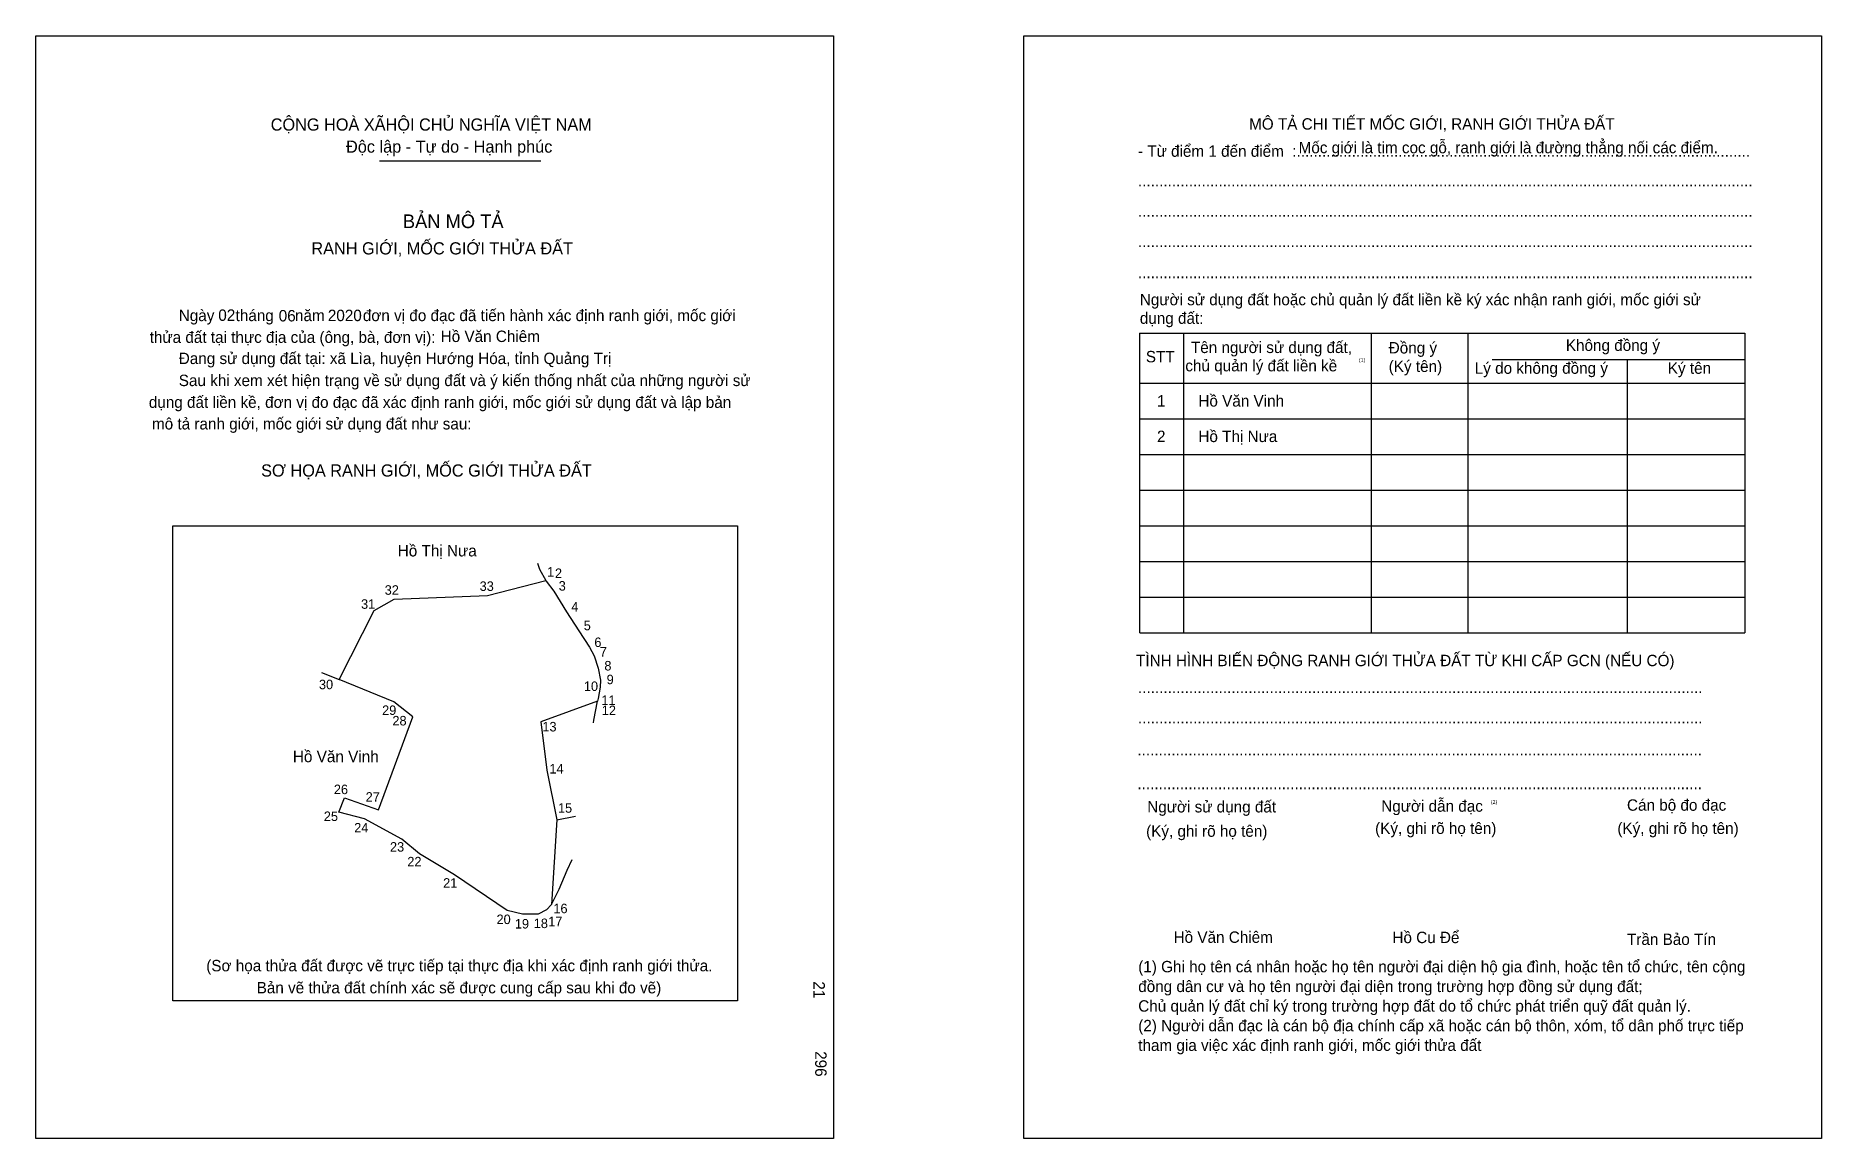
# Model space of a CAD drawing. Extents: x 547247 to 548494, y 1820877 to 1821647.
import ezdxf

# ---------------------------------------------------------------- set-up
doc = ezdxf.new("R2010")
doc.units = 0
for name, color, linetype in [('bmtKhungInTrang1', 7, 'Continuous'), ('bmtKhungInTrang2', 7, 'Continuous'), ('bmtNoiDung', 7, 'Continuous'), ('bmtTemplate', 7, 'Continuous'), ('CanhThua', 7, 'Continuous'), ('RauThua', 7, 'Continuous'), ('SoHieuDinhThua', 7, 'Continuous'), ('TenChuLanCan', 7, 'Continuous')]:
    doc.layers.add(name, color=color, linetype=linetype)

msp = doc.modelspace()

# ---------------------------------------------------------------- linework, layer by layer
at = {"layer": 'bmtKhungInTrang1'}
msp.add_lwpolyline([(547247.2, 1821647.1), (547804.2, 1821647.1), (547804.2, 1820876.7), (547247.2, 1820876.7)], close=True, dxfattribs=at)
at = {"layer": 'bmtKhungInTrang2'}
msp.add_lwpolyline([(547937.1, 1821647.1), (548494.1, 1821647.1), (548494.1, 1820876.7), (547937.1, 1820876.7)], close=True, dxfattribs=at)
at = {"layer": 'bmtTemplate'}
for p, q in [((547487.2, 1821559.8), (547599.9, 1821559.8)), ((548048.8, 1821439.3), (548048.8, 1821229.9)), ((548179.8, 1821439.3), (548179.8, 1821229.9)), ((548247.2, 1821439.6), (548247.2, 1821229.9)), ((548440.7, 1821439.3), (548440.7, 1821229.9)), ((548264.3, 1821420.9), (548440.7, 1821420.9)), ((548018.2, 1821404.4), (548440.7, 1821404.4)), ((548018.2, 1821379.5), (548440.7, 1821379.5)), ((548018.2, 1821354.6), (548440.7, 1821354.6)), ((548018.2, 1821329.6), (548440.7, 1821329.6)), ((548018.2, 1821304.7), (548440.7, 1821304.7)), ((548018.2, 1821279.8), (548440.7, 1821279.8)), ((548018.2, 1821254.8), (548440.7, 1821254.8)), ((548018.2, 1821229.9), (548440.7, 1821229.9))]:
    msp.add_line(p, q, dxfattribs=at)
for points in [[(548018, 1821439.3), (548440.7, 1821439.3)], [(548018, 1821439.3), (548018, 1821229.9)], [(548358.5, 1821420.6), (548358.5, 1821229.9)]]:
    msp.add_lwpolyline(points, dxfattribs=at)
msp.add_lwpolyline([(547343, 1820972.7), (547343, 1821304.7), (547737.2, 1821304.7), (547737.2, 1820972.7)], close=True, dxfattribs=at)
at = {"layer": 'CanhThua'}
for p, q in [((547497.4, 1821253.5), (547562.7, 1821256)), ((547562.7, 1821256), (547603.5, 1821266.4)), ((547603.5, 1821266.4), (547603.7, 1821266)), ((547603.7, 1821266), (547609, 1821259)), ((547609, 1821259), (547617.9, 1821244.6)), ((547459.1, 1821197.3), (547483.5, 1821245.5)), ((547483.5, 1821245.5), (547497.4, 1821253.5)), ((547617.9, 1821244.6), (547626.4, 1821231.4)), ((547626.4, 1821231.4), (547633.9, 1821219.9)), ((547633.9, 1821219.9), (547637.2, 1821213.9)), ((547637.2, 1821213.9), (547640, 1821205.3)), ((547640, 1821205.3), (547641.6, 1821196.8)), ((547497.2, 1821181.6), (547459.1, 1821197.3)), ((547641.6, 1821196.8), (547641.3, 1821191.9)), ((547510.5, 1821171.2), (547497.2, 1821181.6)), ((547639.6, 1821182.2), (547599.9, 1821167.8)), ((547640, 1821184.1), (547639.6, 1821182.2)), ((547641.3, 1821191.9), (547640, 1821184.1)), ((547486.5, 1821106.2), (547510.5, 1821171.2)), ((547599.9, 1821167.8), (547604.1, 1821133.9)), ((547604.1, 1821133.9), (547611, 1821099.2)), ((547458.9, 1821104.7), (547462.9, 1821114.5)), ((547462.9, 1821114.5), (547486.5, 1821106.2)), ((547476.8, 1821099.9), (547458.9, 1821104.7)), ((547502.9, 1821085.8), (547476.8, 1821099.9)), ((547611, 1821099.2), (547607.4, 1821040)), ((547515.2, 1821075.5), (547502.9, 1821085.8)), ((547539.6, 1821060.7), (547515.2, 1821075.5)), ((547576.4, 1821035.9), (547539.6, 1821060.7)), ((547587.2, 1821033.3), (547576.4, 1821035.9)), ((547598.1, 1821033.4), (547587.2, 1821033.3)), ((547603.9, 1821036.3), (547598.1, 1821033.4)), ((547607.4, 1821040), (547603.9, 1821036.3))]:
    msp.add_line(p, q, dxfattribs=at)
at = {"layer": 'RauThua'}
for p, q in [((547597.5, 1821278.6), (547599.1, 1821274.3)), ((547599.1, 1821274.3), (547603.5, 1821266.4)), ((547446.8, 1821202.3), (547459.1, 1821197.3)), ((547636.9, 1821168.9), (547639.6, 1821182.2)), ((547636.7, 1821167), (547636.9, 1821168.9)), ((547611, 1821099.2), (547624.1, 1821101.9)), ((547611, 1821099.2), (547624.1, 1821101.9)), ((547618.3, 1821064), (547621.9, 1821071.6)), ((547612.7, 1821050.7), (547618.3, 1821064)), ((547607.4, 1821040), (547612.7, 1821050.7)), ((547607.4, 1821040), (547607.4, 1821040))]:
    msp.add_line(p, q, dxfattribs=at)

# ---------------------------------------------------------------- texts
at = {"layer": 'bmtNoiDung'}
for s, p in [('02', (547374.7, 1821447.9)), ('06', (547416.9, 1821447.5)), ('2020', (547451.2, 1821447.7)), ('Hồ Văn Chiêm', (547530, 1821433.1)), ('1', (548030.2, 1821388)), ('Hồ Văn Vinh ', (548059.1, 1821388)), ('2', (548030.2, 1821363.2)), ('Hồ Thị Nưa ', (548059.1, 1821363.2)), ('Hồ Văn Chiêm', (548041.8, 1821013.3))]:
    msp.add_text(s, height=7.97, dxfattribs=at).set_placement(p)
for s, p in [('21', (547790.3, 1820986.4)), ('296', (547791.5, 1820937.6))]:
    msp.add_text(s, height=7.97, rotation=270, dxfattribs=at).set_placement(p)
at = {"layer": 'bmtTemplate'}
for s, height, p in [('CỘNG HOÀ XÃHỘI CHỦ NGHĨA VIỆT NAM', 8.501, (547411.3, 1821580.8)), ('MÔ TẢ CHI TIẾT MỐC GIỚI, RANH GIỚI THỬA ĐẤT', 7.967, (548094.5, 1821581.5)), ('Độc lập - Tự do - Hạnh phúc', 8.501, (547463.9, 1821565.4)), ('- Từ điểm 1 đến điểm  :...........................................................................................................', 7.9669, (548016.9, 1821562.5)), ('Mốc giới là tim cọc gỗ, ranh giới là đường thẳng nối các điểm.', 7.967, (548129.1, 1821565)), ('.................................................................................................................................................', 7.9669, (548016.9, 1821541.8)), ('BẢN MÔ TẢ', 9.56, (547503.6, 1821512.7)), ('.................................................................................................................................................', 7.9669, (548016.9, 1821520.6)), ('RANH GIỚI, MỐC GIỚI THỬA ĐẤT', 8.501, (547439.7, 1821494.3)), ('.................................................................................................................................................', 7.9669, (548016.9, 1821499.4)), ('.................................................................................................................................................', 7.9669, (548016.9, 1821477.7)), ('Người sử dụng đất hoặc chủ quản lý đất liền kề ký xác nhận ranh giới, mốc giới sử', 7.967, (548018.2, 1821458.8)), ('Ngày     tháng     năm         đơn vị đo đạc đã tiến hành xác định ranh giới, mốc giới ', 7.97, (547347.1, 1821447.7)), ('dụng đất:', 7.97, (548018.2, 1821445.8)), ('thửa đất tại thực địa của (ông, bà, đơn vị):', 7.97, (547326.8, 1821432.5)), ('Tên người sử dụng đất,', 7.967, (548053.9, 1821425.4)), ('Đồng ý', 7.97, (548192, 1821425.1)), ('Không đồng ý', 7.967, (548315.7, 1821426.9)), ('Đang sử dụng đất tại: xã Lìa, huyện Hướng Hóa, tỉnh Quảng Trị', 7.97, (547347.1, 1821417.7)), ('STT', 7.97, (548022.4, 1821418.9)), ('chủ quản lý đất liền kề', 7.967, (548050, 1821412.6)), ('(1)', 2.66, (548171.2, 1821419.2)), ('(Ký tên)', 7.97, (548192, 1821412.2)), ('Lý do không đồng ý', 7.967, (548252.1, 1821410.9)), ('Ký tên', 7.97, (548386.9, 1821410.9)), ('Sau khi xem xét hiện trạng về sử dụng đất và ý kiến thống nhất của những người sử ', 7.97, (547347.1, 1821402.3)), ('dụng đất liền kề, đơn vị đo đạc đã xác định ranh giới, mốc giới sử dụng đất và lập bản', 7.97, (547326.2, 1821387.1)), ('mô tả ranh giới, mốc giới sử dụng đất như sau:', 7.97, (547328.4, 1821372)), ('SƠ HỌA RANH GIỚI, MỐC GIỚI THỬA ĐẤT', 8.501, (547404.6, 1821339.1)), ('TÌNH HÌNH BIẾN ĐỘNG RANH GIỚI THỬA ĐẤT TỪ KHI CẤP GCN (NẾU CÓ)', 7.967, (548015.6, 1821206.6)), ('.....................................................................................................................................', 7.9788, (548016.9, 1821187.9)), ('.....................................................................................................................................', 7.9788, (548016.9, 1821166.7)), ('.....................................................................................................................................', 7.9788, (548016.5, 1821144.3)), ('.....................................................................................................................................', 7.9788, (548016.5, 1821120.6)), ('Người sử dụng đất', 7.967, (548023.4, 1821104.4)), ('Người dẫn đạc', 7.967, (548186.8, 1821104.9)), ('(2)', 2.66, (548263.3, 1821110.4)), ('Cán bộ đo đạc', 7.967, (548358.4, 1821105.6)), ('(Ký, ghi rõ họ tên)', 7.967, (548022.6, 1821087.4)), ('(Ký, ghi rõ họ tên)', 7.967, (548182.5, 1821089.4)), ('(Ký, ghi rõ họ tên)', 7.967, (548351.7, 1821089.4)), ('Hồ Cu Để', 7.97, (548194.6, 1821013.1)), ('Trần Bảo Tín', 7.967, (548358.4, 1821011.8)), ('(Sơ họa thửa đất được vẽ trực tiếp tại thực địa khi xác định ranh giới thửa.', 7.97, (547366.3, 1820993.4)), ('(1) Ghi họ tên cá nhân hoặc họ tên người đại diện hộ gia đình, hoặc tên tổ chức, tên cộng', 7.967, (548017.1, 1820992.7)), ('Bản vẽ thửa đất chính xác sẽ được cung cấp sau khi đo vẽ)', 7.97, (547401.5, 1820978)), ('đồng dân cư và họ tên người đại diện trong trường hợp đồng sử dụng đất;', 7.967, (548017.1, 1820978.9)), ('Chủ quản lý đất chỉ ký trong trường hợp đất do tổ chức phát triển quỹ đất quản lý.', 7.967, (548017.1, 1820965.2)), ('(2) Người dẫn đạc là cán bộ địa chính cấp xã hoặc cán bộ thôn, xóm, tổ dân phố trực tiếp', 7.967, (548017.1, 1820951.5)), ('tham gia việc xác định ranh giới, mốc giới thửa đất', 7.967, (548017.1, 1820937.8))]:
    msp.add_text(s, height=height, dxfattribs=at).set_placement(p)
at = {"layer": 'SoHieuDinhThua'}
for s, p in [('1', (547604.3, 1821269.2)), ('2', (547609.8, 1821268.2)), ('32', (547490.9, 1821256.5)), ('33', (547557.2, 1821259.2)), ('3', (547612.4, 1821259.4)), ('31', (547474.4, 1821246.7)), ('4', (547621.2, 1821244.8)), ('5', (547629.9, 1821231.7)), ('6', (547637.3, 1821220)), ('7', (547641.1, 1821213.3)), ('8', (547644.3, 1821203.6)), ('30', (547445, 1821190.5)), ('10', (547630, 1821189.3)), ('9', (547645.9, 1821194)), ('11', (547642.2, 1821179.5)), ('29', (547489.1, 1821172.5)), ('28', (547496.3, 1821165.2)), ('13', (547601, 1821161)), ('12', (547642.5, 1821172.4)), ('14', (547605.9, 1821131.6)), ('26', (547455.4, 1821117.2)), ('27', (547477.6, 1821111.9)), ('15', (547611.9, 1821104.2)), ('25', (547448.4, 1821098.4)), ('24', (547469.6, 1821090.4)), ('23', (547494.6, 1821077)), ('22', (547506.7, 1821066.7)), ('21', (547531.7, 1821051.8)), ('20', (547569, 1821026.4)), ('17', (547605.1, 1821024.9)), ('16', (547608.7, 1821034)), ('19', (547581.8, 1821023.3)), ('18', (547595, 1821023.6))]:
    msp.add_text(s, height=6.65, dxfattribs=at).set_placement(p)
at = {"layer": 'TenChuLanCan'}
for s, height, p in [('Hồ Thị Nưa', 7.98, (547500, 1821283.3)), ('Hồ Văn Vinh', 7.982, (547426.8, 1821139.5))]:
    msp.add_text(s, height=height, dxfattribs=at).set_placement(p)

doc.saveas('drawing.dxf')
